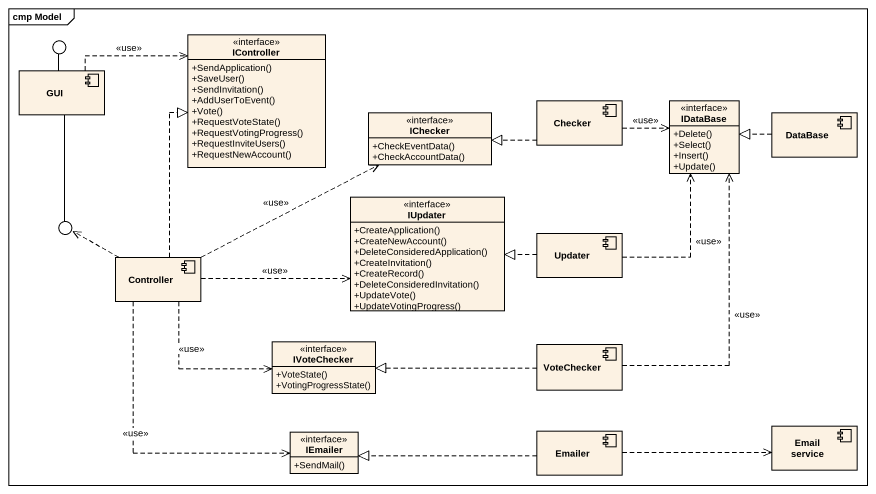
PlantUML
@startuml
mainframe cmp Model
allowmixing
hide circle
hide empty members
skinparam classAttributeIconSize 0
() " " as lollipop1
interface IController {
  +SendApplication()
  +SaveUser()
  +SendInvitation()
  +AddUserToEvent()
  +Vote()
  +RequestVoteState()
  +RequestVotingProgress()
  +RequestInviteUsers()
  +RequestNewAccount()
}
component GUI
component Checker
interface IDataBase {
  +Delete()
  +Select()
  +Insert()
  +Update()
}
interface IChecker {
  +CheckEventData()
  +CheckAccountData()
}
component "DataBase" as DataBase_
interface IUpdater {
  +CreateApplication()
  +CreateNewAccount()
  +DeleteConsideredApplication()
  +CreateInvitation()
  +CreateRecord()
  +DeleteConsideredInvitation()
  +UpdateVote()
  +UpdateVotingProgress()
}
() " " as lollipop2
component Updater
component Controller
interface IVoteChecker {
  +VoteState()
  +VotingProgressState()
}
component VoteChecker
interface IEmailer {
  +SendMail()
}
component Emailer
component "Email service" as Email_service
lollipop1 -- GUI
GUI .right.> IController : <<use>>
GUI -- lollipop2
Checker .right.> IDataBase : <<use>>
Checker .left.|> IChecker
DataBase_ .left.|> IDataBase
Updater .up.> IDataBase : <<use>>
Updater .left.|> IUpdater
Controller .up.|> IController
Controller .right.> IChecker : <<use>>
Controller .right.> IUpdater : <<use>>
Controller .left.> lollipop2
Controller .right.> IVoteChecker : <<use>>
Controller ..> IEmailer : <<use>>
VoteChecker .up.> IDataBase : <<use>>
VoteChecker .left.|> IVoteChecker
Emailer .left.|> IEmailer
Emailer .right.> Email_service
@enduml
